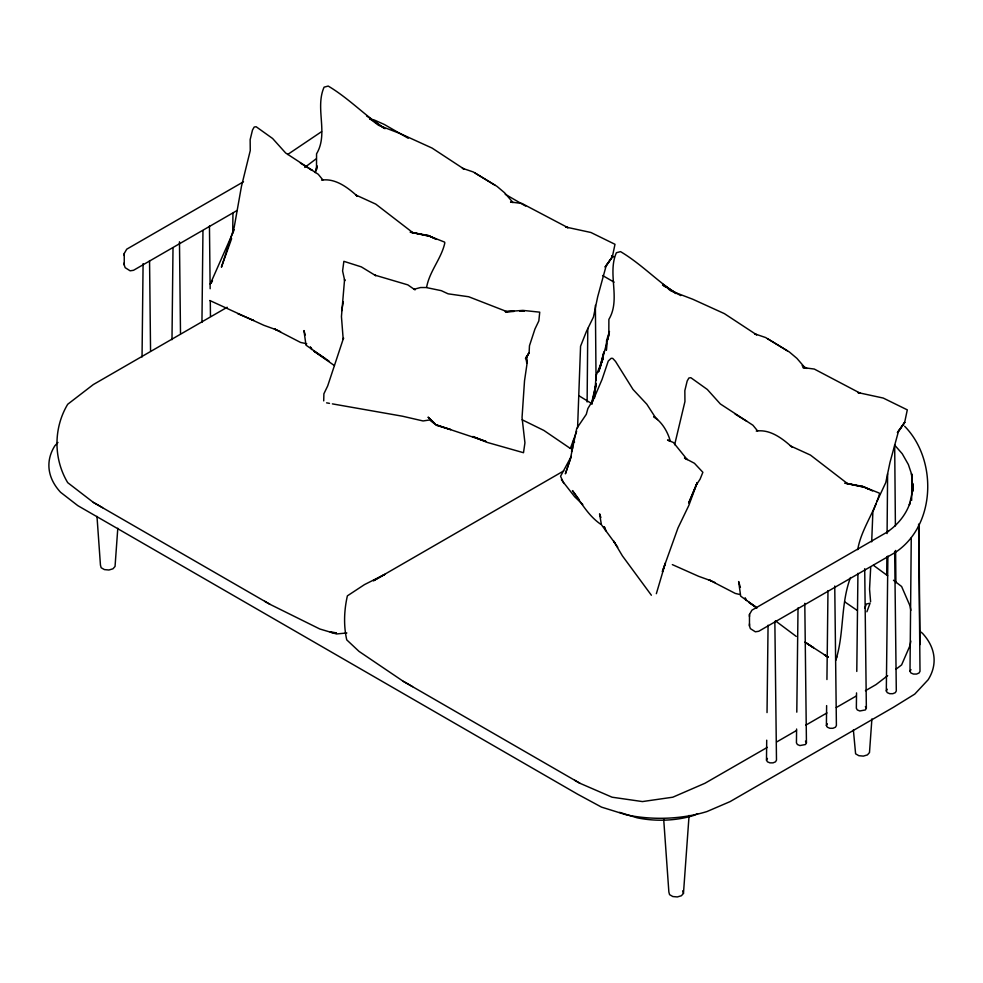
<?xml version="1.0" encoding="UTF-8"?>
<svg xmlns="http://www.w3.org/2000/svg" width="983" height="983" viewBox="0 0 983 983"><rect width="100%" height="100%" fill="white"/><g stroke="black" fill="none" stroke-linecap="round" stroke-linejoin="round"><path stroke-width="1.47" d="M237.075 210.509L133.516 270.3L130.137 270.817L125.148 267.659L124.251 264.943L124.251 253.467L126.721 249.191L243.501 181.769M904.643 426.253C937.536 459.675 936.049 525.401 895.341 552.409L758.741 631.27L755.362 631.799L750.385 628.641L749.476 625.925L749.476 614.449L751.946 610.16L888.546 531.299M913.207 490.677L913.207 483.968L912.642 490.824L909.361 504.807L910.246 502.141C906.228 514.601 897.553 525.119 886.74 532.344M919.928 644.59L918.921 524.922M587.121 401.973L587.785 328.359M886.715 574.994L886.875 556.587M887.084 533.585L887.612 473.781M918.626 524.099L920.002 671.315L919.044 673.011L916.549 674.055L913.453 674.055L910.958 673.011L910 671.315L911.253 537.91M911.634 500.421L911.843 475.932M142.043 356.976L143.088 263.641M171.988 339.7L173.008 247.9M201.945 322.399L202.965 230.6M232.713 233.192L232.946 213.299M774.862 622.128L776.484 760.117L775.526 761.813L773.031 762.857L769.935 762.857L767.44 761.813L766.482 760.117L766.715 740.174M767.035 712.589L768.067 625.188M796.599 729.03L796.439 742.829L797.397 744.524L799.892 745.569L805.482 744.524L806.441 742.829L804.794 603.304M796.795 712.159L798.024 607.912M834.751 586.015L836.398 725.528L835.439 727.223L832.933 728.28L829.849 728.28L827.354 727.223L826.396 725.528L826.629 705.597M826.936 679.536L827.981 590.611M856.537 692.904L856.353 708.239L857.311 709.935L859.806 710.979L865.396 709.935L866.355 708.239L864.708 568.715M856.783 671.438L857.938 573.322M894.665 551.426L896.299 690.938L895.353 692.634L892.847 693.691L889.762 693.691L887.256 692.634L886.31 690.938L887.895 556.022M323.714 400.904L323.886 393.802L327.683 385.95L343.559 337.992L343.19 339.196L341.445 316.575L344.578 279.418L344.738 280.757L342.588 270.939L343.866 261.331L361.339 266.885L375.801 275.707L374.621 275.056L407.834 284.873L415.047 289.899M871.688 541.854L872.879 511.824L876.074 503.726M870.692 567.375L869.55 589.149L870.606 601.743M606.794 343.78L606.364 350.206L606.572 340.573L609.435 331.48L607.813 339.467M594.469 398.201L596.079 375.653L603.12 358.402L598.45 371.697M117.8 528.24L115.048 566.454L112.971 568.801L108.904 570.005L104.395 569.587L101.163 567.732L100.45 565.127L96.985 516.382M663.672 818.95L668.87 892.06L669.583 894.665L672.814 896.533L677.324 896.938L681.391 895.746L683.468 893.4L689.071 815.448M871.896 718.929L869.488 752.56L867.411 754.907L863.344 756.111L858.835 755.694L855.603 753.826L853.367 729.902M857.729 549.657C861.034 529.862 874.034 512.954 879.502 493.908L879.306 493.097L862.361 486.339L844.827 483.144L864.548 487.236L872.56 490.935M598.696 371.734L603.918 351.963L599.704 368.834M341.949 309.473L341.752 310.677L343.288 301.634M571.541 451.664L573.728 439.462L576.628 431.353M910.836 641.051L910.049 645.45L901.62 664.889L895.808 669.374M591.95 403.988L596.091 383.431M674.645 444.709L684.942 401.543L684.844 390.607L687.166 381.035L688.886 378L690.828 377.693L707.305 389.452L720.33 403.952L752.941 425.246L757.561 430.873M592.823 401.052L594.101 395.178M594.727 392.242L596.325 384.894M599.839 368.748L608.821 335.154L608.882 319.377C621.047 299.115 607.052 273.827 616.39 252.729L620.531 251.623C640.597 263.555 656.914 280.671 676.021 293.585M850.492 577.525C840.44 604.213 844.36 633.261 835.845 660.085L836.779 656.804M591.569 403.079L596.165 383.726M426.597 287.405C429.436 271.271 441.392 258.664 444.82 242.948L444.623 242.125L427.666 235.379L410.132 232.172L429.854 236.264L436.538 239.361M315.076 172.406L317.128 165.906L316.501 169.58L316.563 153.803C328.74 133.553 314.744 108.265 324.083 87.168L328.211 86.062C348.277 97.993 364.607 115.109 383.714 128.023M697.144 482.886L688.776 502.792L697.144 482.886L688.8 505.495L677.987 527.969L662.358 571.578L665.405 563.038L656.349 593.683M231.632 238.611L221.421 267.179L234.114 227.663L241.437 186.451L250.26 150.583L250.149 139.635L252.484 130.063L254.192 127.04L256.133 126.733L272.61 138.492L285.648 152.992L318.246 174.274L322.866 179.914M866.883 611.795L870.078 603.193L866.367 604.017L864.77 608.305M522.145 419.778L543.882 430.443L570.337 448.457L574.06 438.455M877.143 501.023L885.757 482.628L889.984 462.415L898.376 431.709L904.655 422.432L907.297 409.862L883.238 398.054L857.913 392.573L860.346 393.286L814.293 369.055L802.89 367.568L805.31 368.109L796.906 358.353L789.349 351.975L767.514 338.693M315.187 172.59L316.071 170.587M234.224 229.727L210.202 284.136M766.482 760.117L767.44 758.421M826.396 725.528L827.354 723.832M886.31 690.938L887.256 689.243M910 671.315L910.958 669.62M211.001 283.067L212.488 280.622L210.915 283.165M696.455 484.705L700.08 479.176L702.87 472.295L694.428 463.276L684.463 458.029L687.228 459.602L673.392 442.497L667.555 440.003L669.435 440.937M57.96 442.461L54.876 445.766A99.062 57.198 0 0 0 60.59 492.299L77.792 505.631L577.771 794.289L601.535 807.129L626.368 814.846A99.062 57.198 0 0 0 706.961 811.553L730.062 801.624L893.314 707.367L914.755 694.109L928.124 679.769A99.062 57.198 0 0 0 922.41 633.236L920.1 631.467M887.661 675.64L876.025 684.598L865.421 690.717M315.887 159.037L304.767 167.429M287.663 154.491L321.601 131.636M227.208 307.249L93.311 384.562L67.704 404.271C53.401 428.109 53.401 458.815 67.704 482.653L93.311 502.362L269.956 604.312L319.807 628.997L336.493 633.961L346.852 632.978M563.701 470.918L373.454 580.793L384.771 574.404L364.521 584.578L347.38 595.858C344.111 610.271 343.485 625.409 346.741 639.872L359.028 651.397L403.288 681.33L579.933 783.279L612.065 797.201L642.44 801.575L672.802 797.201L704.934 783.279L767.318 747.363M776.595 742.005L796.476 730.529M805.765 725.171L826.973 712.921M836.25 707.563L856.144 696.075M697.733 813.715L693.679 815.46A69.621 40.192 0 0 1 637.045 817.782L619.585 812.363M413.696 289.346L420.527 287.54L426.167 287.527L441.33 290.673L448.088 293.819L468.719 296.755L506.896 311.623L514.121 311.341L505.385 311.672L522.907 310.395L539.741 312.164L538.831 320.925L534.949 329.022L529.468 345.758L529.112 352.688L525.536 358.488L529.112 352.688L526.274 358.082L526.753 363.194L526.421 356.976L526.937 364.324L524.517 380.839L522.047 417.517L524.934 442.817L523.497 452.708L487.15 442.387L472.737 436.513L485.971 441.453L436.022 424.791L450.619 429.583L436.575 425.356L429.608 419.974L423.046 420.957L402.465 416.214L332.389 403.878M570.337 448.457L572.806 447.929M321.576 180.135C335.4 178.009 347.773 187.569 357.456 196.293L355.674 194.917L375.752 204.108L413.265 232.996M756.259 431.095C770.082 428.969 782.468 438.529 792.151 447.253M505.385 311.672L506.896 311.623M335.916 632.769L330.3 632.229L336.395 632.855M306.757 343.755L300.565 342.44L274.343 328.9L280.597 331.713M740.125 594.58L735.247 593.413L709.038 579.859L715.28 582.673M326.577 402.846L329.477 403.362M369.805 119.164L374.13 119.951L384.279 124.448L408.215 138.259M412.639 232.529L429.854 236.264L427.666 235.379L436.599 239.397M847.334 483.501L864.548 487.236L862.361 486.339L868.739 489.215M276.518 329.87L263.849 325.299L209.797 300.503M711.2 580.83L698.532 576.271L672.335 564.611M251.353 319.512L253.54 320.446L237.64 313.638M790.357 445.889L810.447 455.08L847.948 483.968M264.685 601.301L269.956 604.312M574.674 780.269L579.933 783.279M93.311 502.362L102.601 507.695M403.288 681.33L412.59 686.662M505.237 194.278L525.659 206.074M611.573 255.666L614.228 257.202M662.554 285.107L680.691 295.576M802.116 365.688L806.957 368.478M602.604 275.523L614.08 282.146M873.371 565.262L887.661 575.755M828.153 657.135L805.532 642.563M475.194 173.131L497.042 186.401L504.586 192.791L512.991 202.535L510.582 202.007L521.973 203.481L568.027 227.724L565.606 226.999L590.918 232.492L614.989 244.3L612.348 256.858L605.172 266.921L612.348 256.858L606.056 266.147L597.676 296.841L593.437 317.067L586.433 331.418L580.56 346.249L577.586 427.777M828.005 657.025L824.307 654.776L827.772 656.902M787.444 350.87L765.659 337.55L754.711 333.827L756.713 334.871L724.397 313.638L692.757 299.237L670.811 290.845L668.403 289.027M495.137 185.296L473.339 171.988L462.391 168.265L464.406 169.297L432.078 148.077L400.437 133.676L378.504 125.271L370.075 118.931M579.024 395.805L592.012 403.792M735.1 414.064L746.871 421.338M300.405 163.092L312.176 170.366L310.247 169.162M756.455 607.445L740.678 596.14L738.638 581.555L740.42 587.416M329.256 361.314L305.996 345.168L303.944 330.583L305.283 334.982M804.905 642.083L813.555 647.736L805.863 642.698M755.005 606.364L748.616 602.149L756.898 608.108M325.422 358.783L313.921 351.177L334.441 365.615M775.378 620.801L796.255 636.431M844.815 601.915L857.127 610.369M662.591 284.062L676.095 293.413M366.598 115.933L385.017 128.699M663.599 285.402L665.995 287.22M893.473 580.24L901.62 586.507L910.049 605.958L910.836 610.357M657.529 419.594L653.707 416.62C662.186 422.321 667.727 431.684 670.381 441.416M600.466 524.074C588.326 515.682 581.064 502.411 572.438 490.603L579.331 499.88M582.772 504.512L574.662 496.747L561.379 479.704M651.373 595.231L622.411 555.886L613.662 541.203L615.002 543.206L601.399 524.689L599.569 513.839L600.908 517.549M895.316 445.864L902.247 453.765L908.366 464.529L912.347 476.411L911.438 473.695L913.133 490.578M613.662 541.203L617.742 547.285M655.98 418.377L646.826 404.222L633.003 389.428L615.518 361.412L612.728 358.39L611.131 358.304L608.244 361.08L602.063 379.413L593.806 398.729L587.883 408.51L586.298 414.322L576.751 428.416L570.373 458.791L565.385 473.831L571.283 456.419L560.556 476.264L563.849 483.452M745.249 598.303L746.589 600.588L745.065 597.959M310.554 347.343L311.894 349.616L310.37 346.987M865.396 706.544L866.355 708.239M805.482 741.133L806.441 742.829M604.25 526.937L605.897 530.832L604.373 526.814M573.728 439.462L574.527 442.252M682.755 890.795L683.468 893.4M209.453 226.016L210.153 288.744M210.288 300.982L210.46 316.28M179.471 241.781L180.503 333.581M149.551 260.581L150.559 350.845M894.677 444.648L895.402 525.917M895.611 550.455L895.906 582.661M595.379 305.357L596.054 380.495M749.476 614.449L749.476 616.538M749.476 623.836L749.476 625.925M124.251 253.467L124.251 255.568M124.251 262.854L124.251 264.943M904.655 422.432L897.479 432.483L904.655 422.432M524.246 310.935L519.909 311.107L524.246 310.935M434.756 423.55L428.219 417.271L434.756 423.55"/></g></svg>
